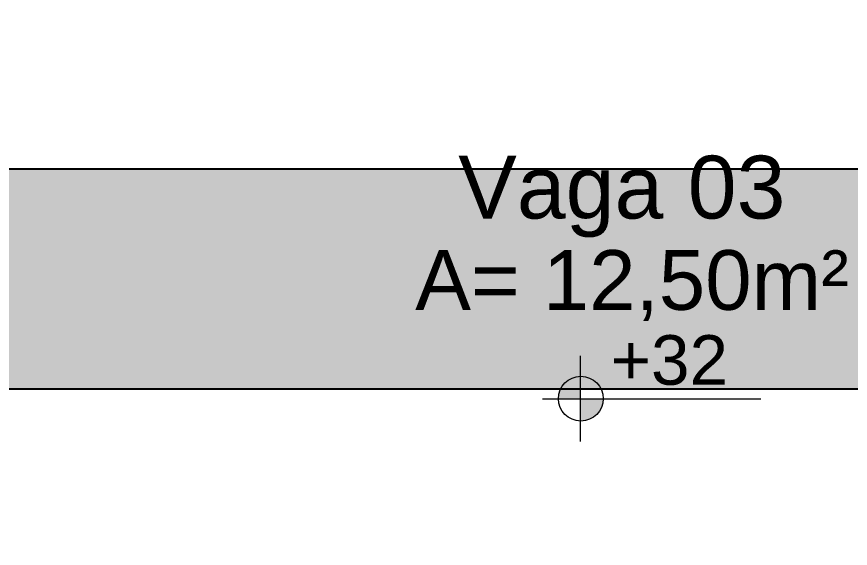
# Model space of a CAD drawing. Extents: x -165 to 197, y 154 to 653.
# Drawn here: x 96.473 to 99.125, y 478.619 to 480.311 of the extents above; entities that cross this region are included whole.
import ezdxf
from ezdxf.enums import TextEntityAlignment as Align

# ---------------------------------------------------------------- set-up
doc = ezdxf.new("R2010")
doc.units = 0
doc.header["$MEASUREMENT"] = 0
doc.layers.add('AIT-VEGETAÇÃO 25', color=92, linetype='CONTINUOUS')
doc.layers.add('TEXTO', color=190, linetype='CONTINUOUS')
doc.layers.add('COTA de NIVEL', color=12, linetype='CONTINUOUS', lineweight=20)
doc.layers.add('FININHA', color=251, linetype='CONTINUOUS', lineweight=25)
doc.styles.add('ARIAL', font='ARIAL.TTF', dxfattribs={"height": 0.18})

msp = doc.modelspace()

# ---------------------------------------------------------------- hatches: boundary and pattern name
at = {"layer": 'AIT-VEGETAÇÃO 25'}
h = msp.add_hatch(dxfattribs=at)
h.set_pattern_fill('GRASS', color=256, scale=0.1, angle=-90, style=0)
h.set_pattern_definition([(360, (96.323495, 476.92659), (0.07071068, 0.07071068), [0.01875, -0.12267136]), (315, (96.3235, 476.92659), (0.0707107, 0.0707107), [0.01875, -0.08125]), (45, (96.3235, 476.92659), (-0.0707107, 0.0707107), [0.01875, -0.08125])])
h.paths.add_polyline_path([(103.3622, 485.961), (101.4735, 485.961), (101.4735, 485.7266), (101.4735, 484.8266), (101.4735, 484.1266), (101.4735, 483.2266), (101.4735, 482.3266), (96.3235, 482.3266), (96.3235, 481.6266), (97.4053, 481.6266, -0.256039), (97.4738, 481.6266), (101.4735, 481.6266), (101.4735, 479.8266), (96.3235, 479.8266), (96.3235, 479.1266), (101.4735, 479.1266), (101.4735, 478.2266), (101.4735, 476.9266), (103.3625, 476.9266), (103.3628, 478.4757), (103.3622, 478.4757), (103.3622, 484.3205), (103.3233, 484.3205), (103.3233, 484.4092), (103.3622, 484.4092), (103.3622, 484.711), (103.3622, 484.711)])
at = {"layer": 'COTA de NIVEL', "linetype": 'Continuous'}
h = msp.add_hatch(color=256, dxfattribs=at)
h.paths.add_polyline_path([(98.2679, 479.0952), (98.2679, 479.1665, 0.414214), (98.1966, 479.0952)])
h.paths.add_polyline_path([(98.2679, 479.0952), (98.2679, 479.0239, 0.414214), (98.3392, 479.0952)])

# ---------------------------------------------------------------- linework, layer by layer
for p, q in [((98.2654, 479.2319), (98.2654, 478.9585)), ((98.146, 479.0952), (98.8406, 479.0952))]:
    msp.add_line(p, q, dxfattribs=at)
msp.add_circle((98.2679, 479.0952), 0.0713, dxfattribs=at)
at = {"layer": 'FININHA'}
for p, q in [((96.3235, 479.8266), (101.4735, 479.8266)), ((96.3235, 479.8266), (101.4735, 479.8266)), ((96.3235, 479.1266), (101.4735, 479.1266))]:
    msp.add_line(p, q, dxfattribs=at)

# ---------------------------------------------------------------- texts
at = {"layer": 'COTA de NIVEL', "linetype": 'Continuous', "style": 'ARIAL'}
msp.add_text('+32', height=0.1578, dxfattribs=at).set_placement((98.7362, 479.2974, 823.4677), align=Align.TOP_RIGHT)
at = {"layer": 'TEXTO', "attachment_point": 3, "style": 'ARIAL'}
for s, insert, char_height, width in [('Vaga 03', (98.9187, 479.8686), 0.2, 2.585683), ('{\\fArial|b0|i0|c238|p34;A= 12,}50{\\fArial|b0|i0|c238|p34;m²}', (99.1206, 479.568, -823.4677), 0.19, 8.597912)]:
    msp.add_mtext(s, dxfattribs=dict(at, insert=insert, char_height=char_height, width=width))

doc.saveas('drawing.dxf')
